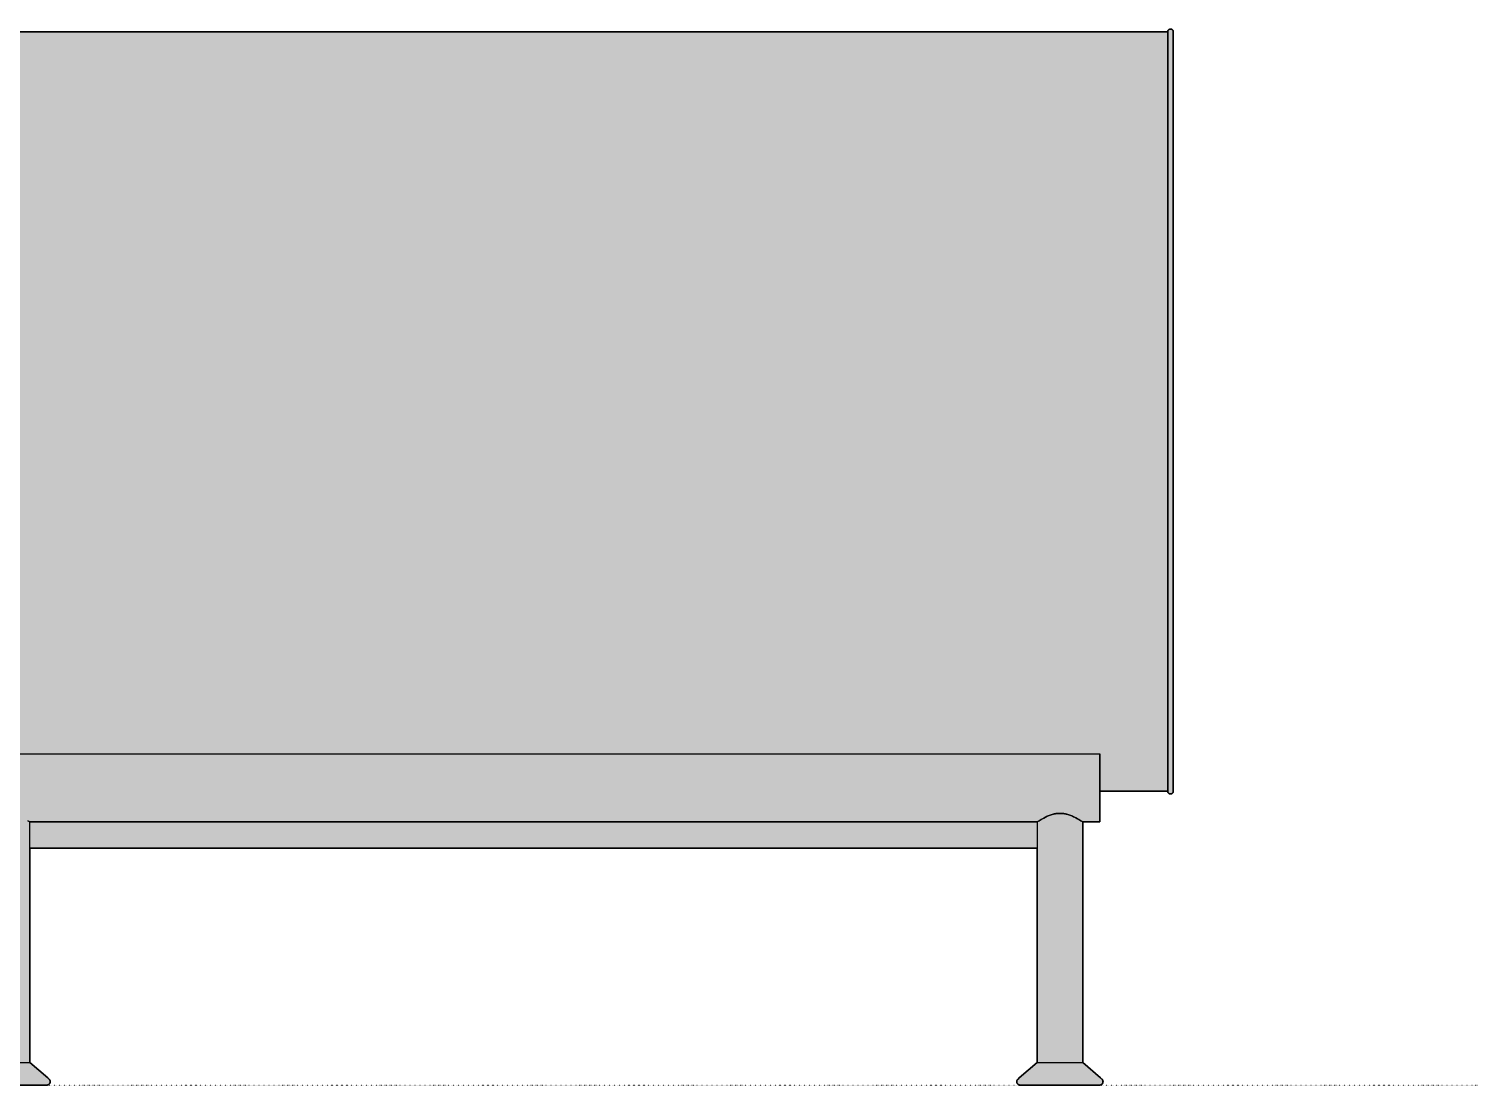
# Model space of a CAD drawing. Header units: millimetres. Extents: x 0 to 4454, y -1455 to 931.
# Drawn here: x 927 to 2203, y -1447 to -516 of the extents above; entities that cross this region are included whole.
import ezdxf

# ---------------------------------------------------------------- set-up
doc = ezdxf.new("R2010")
doc.units = ezdxf.units.MM
doc.linetypes.add('Dots', pattern=[1, 0, -1])
doc.layers.add('Blocks', color=7, linetype='Continuous')
doc.layers.add('Blocks$Fill', color=7, linetype='Continuous', true_color=0xffffff)
for name, color, linetype, lineweight, true_color in [('Blocks$Inner', 7, 'Continuous', 25, 0x007f00), ('Blocks$Outline', 7, 'Continuous', 35, 0xff3f3f), ('Groud', 7, 'Dots', 25, 0x243775)]:
    doc.layers.add(name, color=color, linetype=linetype, lineweight=lineweight, true_color=true_color)

# ---------------------------------------------------------------- blocks, each defined once
blk = doc.blocks.new('Tomoto bed 90x200 Front')
at = {"layer": 'Blocks$Fill'}
blk.add_hatch(color=256, dxfattribs=at).paths.add_polyline_path([(1393.1, 931.2), (1393.2, 931.2), (1393.3, 931.2), (1393.4, 931.2), (1393.5, 931.2), (1393.6, 931.2), (1393.7, 931.2), (1393.7, 931.2), (1393.8, 931.1), (1393.9, 931.1), (1394, 931.1), (1394.1, 931), (1394.2, 931), (1394.2, 931), (1394.3, 930.9), (1394.4, 930.9), (1394.5, 930.8), (1394.5, 930.8), (1394.6, 930.8), (1394.7, 930.7), (1394.7, 930.6), (1394.8, 930.6), (1394.9, 930.5), (1394.9, 930.5), (1395, 930.4), (1395, 930.3), (1395.1, 930.3), (1395.1, 930.2), (1395.2, 930.1), (1395.2, 930.1), (1395.3, 930), (1395.3, 929.9), (1395.4, 929.8), (1395.4, 929.8), (1395.4, 929.7), (1395.5, 929.6), (1395.5, 929.5), (1395.5, 929.4), (1395.5, 929.3), (1395.6, 929.3), (1395.6, 929.2), (1395.6, 929.1), (1395.6, 929), (1395.6, 928.9), (1395.6, 928.8), (1395.6, 928.8), (1395.6, 928.3), (1395.6, 259.2), (1395.6, 259.1), (1395.6, 259), (1395.6, 258.9), (1395.6, 258.8), (1395.6, 258.8), (1395.6, 258.7), (1395.6, 258.6), (1395.5, 258.5), (1395.5, 258.4), (1395.5, 258.4), (1395.4, 258.3), (1395.4, 258.2), (1395.4, 258.1), (1395.3, 258), (1395.3, 258), (1395.3, 257.9), (1395.2, 257.8), (1395.2, 257.7), (1395.1, 257.7), (1395.1, 257.6), (1395, 257.5), (1394.9, 257.5), (1394.9, 257.4), (1394.8, 257.4), (1394.8, 257.3), (1394.7, 257.2), (1394.6, 257.2), (1394.6, 257.1), (1394.5, 257.1), (1394.4, 257.1), (1394.3, 257), (1394.3, 257), (1394.2, 256.9), (1394.1, 256.9), (1394, 256.9), (1394, 256.8), (1393.9, 256.8), (1393.8, 256.8), (1393.7, 256.8), (1393.6, 256.7), (1393.5, 256.7), (1393.5, 256.7), (1393.4, 256.7), (1393.3, 256.7), (1393.2, 256.7), (1393.1, 256.7), (1393, 256.7), (1393, 256.7), (1392.9, 256.7), (1392.8, 256.7), (1392.7, 256.7), (1392.6, 256.7), (1392.5, 256.8), (1392.4, 256.8), (1392.4, 256.8), (1392.3, 256.8), (1392.2, 256.9), (1392.1, 256.9), (1392, 256.9), (1392, 257), (1391.9, 257), (1391.8, 257.1), (1391.7, 257.1), (1391.7, 257.1), (1391.6, 257.2), (1391.5, 257.2), (1391.5, 257.3), (1391.4, 257.4), (1391.4, 257.4), (1391.3, 257.5), (1391.2, 257.5), (1391.2, 257.6), (1391.1, 257.7), (1391.1, 257.7), (1391, 257.8), (1391, 257.9), (1390.9, 258), (1390.9, 258), (1390.9, 258.1), (1390.8, 258.2), (1390.8, 258.3), (1390.8, 258.4), (1390.7, 258.4), (1390.7, 258.5), (1390.7, 258.6), (1390.7, 258.7), (1390.7, 258.8), (1390.6, 258.8), (1390.6, 258.9), (1390.6, 259), (1390.6, 259.1), (1390.6, 259.2), (1330.7, 259.2), (1330.7, 232), (1325.7, 232), (1315.7, 232), (1315.7, 20), (1331.5, 6.3), (1332.6, 5.3), (1332.7, 5.2), (1332.8, 5.1), (1332.8, 5), (1332.9, 5), (1333, 4.9), (1333.1, 4.8), (1333.1, 4.7), (1333.2, 4.6), (1333.2, 4.6), (1333.3, 4.5), (1333.3, 4.4), (1333.4, 4.3), (1333.4, 4.2), (1333.5, 4.1), (1333.5, 4), (1333.5, 3.9), (1333.6, 3.8), (1333.6, 3.7), (1333.6, 3.6), (1333.6, 3.5), (1333.6, 3.4), (1333.6, 3.3), (1333.7, 3.2), (1333.7, 3.1), (1333.7, 3), (1333.7, 2.9), (1333.6, 2.8), (1333.6, 2.7), (1333.6, 2.6), (1333.6, 2.5), (1333.6, 2.3), (1333.6, 2.2), (1333.5, 2.1), (1333.5, 2), (1333.5, 1.9), (1333.4, 1.9), (1333.4, 1.8), (1333.3, 1.7), (1333.3, 1.6), (1333.2, 1.5), (1333.2, 1.4), (1333.1, 1.3), (1333.1, 1.2), (1333, 1.1), (1332.9, 1.1), (1332.9, 1), (1332.8, 0.9), (1332.7, 0.8), (1332.7, 0.8), (1332.6, 0.7), (1332.5, 0.6), (1332.4, 0.6), (1332.3, 0.5), (1332.2, 0.4), (1332.1, 0.4), (1332.1, 0.3), (1332, 0.3), (1331.9, 0.3), (1331.8, 0.2), (1331.7, 0.2), (1331.6, 0.1), (1331.5, 0.1), (1331.4, 0.1), (1331.3, 0.1), (1331.2, 0), (1331.1, 0), (1331, 0), (1330.9, 0), (1330.8, 0), (1330.7, 0), (1330.7, 0), (1260.6, 0), (1260.5, 0), (1260.4, 0), (1260.3, 0), (1260.2, 0), (1260.1, 0), (1260, 0.1), (1259.9, 0.1), (1259.8, 0.1), (1259.7, 0.1), (1259.6, 0.2), (1259.5, 0.2), (1259.4, 0.3), (1259.3, 0.3), (1259.2, 0.3), (1259.1, 0.4), (1259, 0.4), (1259, 0.5), (1258.9, 0.6), (1258.8, 0.6), (1258.7, 0.7), (1258.6, 0.8), (1258.5, 0.8), (1258.5, 0.9), (1258.4, 1), (1258.3, 1.1), (1258.3, 1.1), (1258.2, 1.2), (1258.1, 1.3), (1258.1, 1.4), (1258, 1.5), (1258, 1.6), (1257.9, 1.7), (1257.9, 1.8), (1257.8, 1.9), (1257.8, 1.9), (1257.8, 2), (1257.7, 2.1), (1257.7, 2.2), (1257.7, 2.3), (1257.7, 2.5), (1257.7, 2.6), (1257.6, 2.7), (1257.6, 2.8), (1257.6, 2.9), (1257.6, 3), (1257.6, 3.1), (1257.6, 3.2), (1257.6, 3.3), (1257.6, 3.4), (1257.7, 3.5), (1257.7, 3.6), (1257.7, 3.7), (1257.7, 3.8), (1257.8, 3.9), (1257.8, 4), (1257.8, 4.1), (1257.9, 4.2), (1257.9, 4.3), (1258, 4.4), (1258, 4.5), (1258.1, 4.6), (1258.1, 4.6), (1258.2, 4.7), (1258.2, 4.8), (1258.3, 4.9), (1258.4, 5), (1258.4, 5), (1258.5, 5.1), (1258.6, 5.2), (1258.7, 5.3), (1259.8, 6.3), (1275.6, 20), (1275.7, 209), (387.6, 209), (387.6, 20), (387.6, 20), (403.5, 6.3), (404.6, 5.3), (404.7, 5.2), (404.8, 5.1), (404.8, 5), (404.9, 5), (405, 4.9), (405, 4.8), (405.1, 4.7), (405.2, 4.6), (405.2, 4.6), (405.3, 4.5), (405.3, 4.4), (405.4, 4.3), (405.4, 4.2), (405.4, 4.1), (405.5, 4), (405.5, 3.9), (405.5, 3.8), (405.6, 3.7), (405.6, 3.6), (405.6, 3.5), (405.6, 3.4), (405.6, 3.3), (405.6, 3.2), (405.6, 3.1), (405.6, 3), (405.6, 2.9), (405.6, 2.8), (405.6, 2.7), (405.6, 2.6), (405.6, 2.5), (405.6, 2.3), (405.6, 2.2), (405.5, 2.1), (405.5, 2), (405.5, 1.9), (405.4, 1.9), (405.4, 1.8), (405.3, 1.7), (405.3, 1.6), (405.2, 1.5), (405.2, 1.4), (405.1, 1.3), (405.1, 1.2), (405, 1.1), (404.9, 1.1), (404.9, 1), (404.8, 0.9), (404.7, 0.8), (404.6, 0.8), (404.6, 0.7), (404.5, 0.6), (404.4, 0.6), (404.3, 0.5), (404.2, 0.4), (404.1, 0.4), (404, 0.3), (404, 0.3), (403.9, 0.3), (403.8, 0.2), (403.7, 0.2), (403.6, 0.1), (403.5, 0.1), (403.4, 0.1), (403.3, 0.1), (403.2, 0), (403.1, 0), (403, 0), (402.9, 0), (402.8, 0), (402.6, 0), (332.6, 0), (332.6, 0), (332.5, 0), (332.4, 0), (332.3, 0), (332.2, 0), (332.1, 0), (332, 0.1), (331.9, 0.1), (331.8, 0.1), (331.7, 0.1), (331.6, 0.2), (331.5, 0.2), (331.4, 0.3), (331.3, 0.3), (331.2, 0.3), (331.1, 0.4), (331, 0.4), (330.9, 0.5), (330.9, 0.6), (330.8, 0.6), (330.7, 0.7), (330.6, 0.8), (330.5, 0.8), (330.5, 0.9), (330.4, 1), (330.3, 1.1), (330.3, 1.1), (330.2, 1.2), (330.1, 1.3), (330.1, 1.4), (330, 1.5), (330, 1.6), (329.9, 1.7), (329.9, 1.8), (329.8, 1.9), (329.8, 1.9), (329.8, 2), (329.7, 2.1), (329.7, 2.2), (329.7, 2.3), (329.7, 2.5), (329.6, 2.6), (329.6, 2.7), (329.6, 2.8), (329.6, 2.9), (329.6, 3), (329.6, 3.1), (329.6, 3.2), (329.6, 3.3), (329.6, 3.4), (329.7, 3.5), (329.7, 3.6), (329.7, 3.7), (329.7, 3.8), (329.7, 3.9), (329.8, 4), (329.8, 4.1), (329.9, 4.2), (329.9, 4.3), (329.9, 4.4), (330, 4.5), (330, 4.6), (330.1, 4.6), (330.2, 4.7), (330.2, 4.8), (330.3, 4.9), (330.4, 5), (330.4, 5), (330.5, 5.1), (330.6, 5.2), (330.6, 5.3), (331.8, 6.3), (347.6, 20), (347.6, 232), (337.6, 232), (332.6, 232), (332.6, 259.2), (272.6, 259.2), (272.6, 259.1), (272.6, 259), (272.6, 258.9), (272.6, 258.8), (272.6, 258.8), (272.6, 258.7), (272.6, 258.6), (272.6, 258.5), (272.5, 258.4), (272.5, 258.4), (272.5, 258.3), (272.4, 258.2), (272.4, 258.1), (272.4, 258), (272.3, 258), (272.3, 257.9), (272.2, 257.8), (272.2, 257.7), (272.1, 257.7), (272.1, 257.6), (272, 257.5), (272, 257.5), (271.9, 257.4), (271.9, 257.4), (271.8, 257.3), (271.7, 257.2), (271.7, 257.2), (271.6, 257.1), (271.5, 257.1), (271.4, 257.1), (271.4, 257), (271.3, 257), (271.2, 256.9), (271.1, 256.9), (271.1, 256.9), (271, 256.8), (270.9, 256.8), (270.8, 256.8), (270.7, 256.8), (270.7, 256.7), (270.6, 256.7), (270.5, 256.7), (270.4, 256.7), (270.3, 256.7), (270.2, 256.7), (270.1, 256.7), (270.1, 256.7), (270, 256.7), (269.9, 256.7), (269.8, 256.7), (269.7, 256.7), (269.6, 256.7), (269.6, 256.8), (269.5, 256.8), (269.4, 256.8), (269.3, 256.8), (269.2, 256.9), (269.2, 256.9), (269.1, 256.9), (269, 257), (268.9, 257), (268.8, 257.1), (268.8, 257.1), (268.7, 257.1), (268.6, 257.2), (268.6, 257.2), (268.5, 257.3), (268.4, 257.4), (268.4, 257.4), (268.3, 257.5), (268.3, 257.5), (268.2, 257.6), (268.2, 257.7), (268.1, 257.7), (268.1, 257.8), (268, 257.9), (268, 258), (267.9, 258), (267.9, 258.1), (267.9, 258.2), (267.8, 258.3), (267.8, 258.4), (267.8, 258.4), (267.7, 258.5), (267.7, 258.6), (267.7, 258.7), (267.7, 258.8), (267.7, 258.8), (267.7, 258.9), (267.7, 259), (267.7, 259.1), (267.6, 259.2), (267.6, 928.3), (267.6, 928.8), (267.7, 928.8), (267.7, 928.9), (267.7, 929), (267.7, 929.1), (267.7, 929.2), (267.7, 929.3), (267.7, 929.3), (267.7, 929.4), (267.8, 929.5), (267.8, 929.6), (267.8, 929.7), (267.9, 929.8), (267.9, 929.8), (267.9, 929.9), (268, 930), (268, 930.1), (268.1, 930.1), (268.1, 930.2), (268.2, 930.3), (268.2, 930.3), (268.3, 930.4), (268.3, 930.5), (268.4, 930.5), (268.5, 930.6), (268.5, 930.6), (268.6, 930.7), (268.7, 930.8), (268.7, 930.8), (268.8, 930.8), (268.9, 930.9), (269, 930.9), (269, 931), (269.1, 931), (269.2, 931), (269.3, 931.1), (269.4, 931.1), (269.4, 931.1), (269.5, 931.2), (269.6, 931.2), (269.7, 931.2), (269.8, 931.2), (269.9, 931.2), (270, 931.2), (270, 931.2), (270.1, 931.2), (270.2, 931.2), (270.3, 931.2), (270.4, 931.2), (270.5, 931.2), (270.6, 931.2), (270.6, 931.2), (270.7, 931.2), (270.8, 931.1), (270.9, 931.1), (271, 931.1), (271.1, 931), (271.1, 931), (271.2, 931), (271.3, 930.9), (271.4, 930.9), (271.4, 930.8), (271.5, 930.8), (271.6, 930.8), (271.6, 930.7), (271.7, 930.6), (271.8, 930.6), (271.8, 930.5), (271.9, 930.5), (272, 930.4), (272, 930.3), (272.1, 930.3), (272.1, 930.2), (272.2, 930.1), (272.2, 930.1), (272.3, 930), (272.3, 929.9), (272.3, 929.8), (272.4, 929.8), (272.4, 929.7), (272.4, 929.6), (272.5, 929.5), (272.5, 929.4), (272.5, 929.3), (272.5, 929.3), (272.6, 929.2), (272.6, 929.1), (272.6, 929), (272.6, 928.9), (272.6, 928.8), (272.6, 928.8), (1390.7, 928.8), (1390.7, 928.8), (1390.7, 928.9), (1390.7, 929), (1390.7, 929.1), (1390.7, 929.2), (1390.7, 929.3), (1390.7, 929.3), (1390.8, 929.4), (1390.8, 929.5), (1390.8, 929.6), (1390.9, 929.7), (1390.9, 929.8), (1390.9, 929.8), (1391, 929.9), (1391, 930), (1391, 930.1), (1391.1, 930.1), (1391.1, 930.2), (1391.2, 930.3), (1391.3, 930.3), (1391.3, 930.4), (1391.4, 930.5), (1391.4, 930.5), (1391.5, 930.6), (1391.6, 930.6), (1391.6, 930.7), (1391.7, 930.8), (1391.8, 930.8), (1391.8, 930.8), (1391.9, 930.9), (1392, 930.9), (1392.1, 931), (1392.1, 931), (1392.2, 931), (1392.3, 931.1), (1392.4, 931.1), (1392.5, 931.1), (1392.5, 931.2), (1392.6, 931.2), (1392.7, 931.2), (1392.8, 931.2), (1392.9, 931.2), (1393, 931.2), (1393.1, 931.2)], flags=0)
at = {"layer": 'Blocks$Inner'}
blk.add_line((1275.7, 232), (387.6, 232), dxfattribs=at)
for points in [[(1390.7, 928.8), (272.6, 928.8)], [(1390.6, 259.2), (1390.6, 259.1), (1390.6, 259), (1390.6, 258.9), (1390.6, 258.8), (1390.7, 258.8), (1390.7, 258.7), (1390.7, 258.6), (1390.7, 258.5), (1390.7, 258.4), (1390.8, 258.4), (1390.8, 258.3), (1390.8, 258.2), (1390.9, 258.1), (1390.9, 258), (1390.9, 258), (1391, 257.9), (1391, 257.8), (1391.1, 257.7), (1391.1, 257.7), (1391.2, 257.6), (1391.2, 257.5), (1391.3, 257.5), (1391.4, 257.4), (1391.4, 257.4), (1391.5, 257.3), (1391.5, 257.2), (1391.6, 257.2), (1391.7, 257.1), (1391.7, 257.1), (1391.8, 257.1), (1391.9, 257), (1392, 257), (1392, 256.9), (1392.1, 256.9), (1392.2, 256.9), (1392.3, 256.8), (1392.4, 256.8), (1392.4, 256.8), (1392.5, 256.8), (1392.6, 256.7), (1392.7, 256.7), (1392.8, 256.7), (1392.9, 256.7), (1393, 256.7), (1393, 256.7), (1393.1, 256.7), (1393.2, 256.7), (1393.3, 256.7), (1393.4, 256.7), (1393.5, 256.7), (1393.5, 256.7), (1393.6, 256.7), (1393.7, 256.8), (1393.8, 256.8), (1393.9, 256.8), (1394, 256.8), (1394, 256.9), (1394.1, 256.9), (1394.2, 256.9), (1394.3, 257), (1394.3, 257), (1394.4, 257.1), (1394.5, 257.1), (1394.6, 257.1), (1394.6, 257.2), (1394.7, 257.2), (1394.8, 257.3), (1394.8, 257.4), (1394.9, 257.4), (1394.9, 257.5), (1395, 257.5), (1395.1, 257.6), (1395.1, 257.7), (1395.2, 257.7), (1395.2, 257.8), (1395.3, 257.9), (1395.3, 258), (1395.3, 258), (1395.4, 258.1), (1395.4, 258.2), (1395.4, 258.3), (1395.5, 258.4), (1395.5, 258.4), (1395.5, 258.5), (1395.6, 258.6), (1395.6, 258.7), (1395.6, 258.8), (1395.6, 258.8), (1395.6, 258.9), (1395.6, 259), (1395.6, 259.1), (1395.6, 259.2), (1395.6, 928.3), (1395.6, 928.8), (1395.6, 928.8), (1395.6, 928.9), (1395.6, 929), (1395.6, 929.1), (1395.6, 929.2), (1395.6, 929.3), (1395.5, 929.3), (1395.5, 929.4), (1395.5, 929.5), (1395.5, 929.6), (1395.4, 929.7), (1395.4, 929.8), (1395.4, 929.8), (1395.3, 929.9), (1395.3, 930), (1395.2, 930.1), (1395.2, 930.1), (1395.1, 930.2), (1395.1, 930.3), (1395, 930.3), (1395, 930.4), (1394.9, 930.5), (1394.9, 930.5), (1394.8, 930.6), (1394.7, 930.6), (1394.7, 930.7), (1394.6, 930.8), (1394.5, 930.8), (1394.5, 930.8), (1394.4, 930.9), (1394.3, 930.9), (1394.2, 931), (1394.2, 931), (1394.1, 931), (1394, 931.1), (1393.9, 931.1), (1393.8, 931.1), (1393.7, 931.2), (1393.7, 931.2), (1393.6, 931.2), (1393.5, 931.2), (1393.4, 931.2), (1393.3, 931.2), (1393.2, 931.2), (1393.1, 931.2), (1393.1, 931.2), (1393, 931.2), (1392.9, 931.2), (1392.8, 931.2), (1392.7, 931.2), (1392.6, 931.2), (1392.5, 931.2), (1392.5, 931.1), (1392.4, 931.1), (1392.3, 931.1), (1392.2, 931), (1392.1, 931), (1392.1, 931), (1392, 930.9), (1391.9, 930.9), (1391.8, 930.8), (1391.8, 930.8), (1391.7, 930.8), (1391.6, 930.7), (1391.6, 930.6), (1391.5, 930.6), (1391.4, 930.5), (1391.4, 930.5), (1391.3, 930.4), (1391.3, 930.3), (1391.2, 930.3), (1391.1, 930.2), (1391.1, 930.1), (1391, 930.1), (1391, 930), (1391, 929.9), (1390.9, 929.8), (1390.9, 929.8), (1390.9, 929.7), (1390.8, 929.6), (1390.8, 929.5), (1390.8, 929.4), (1390.7, 929.3), (1390.7, 929.3), (1390.7, 929.2), (1390.7, 929.1), (1390.7, 929), (1390.7, 928.9), (1390.7, 928.8), (1390.7, 928.8), (1390.7, 928.8), (1390.7, 928.9), (1390.7, 929), (1390.7, 929.1), (1390.7, 929.2), (1390.7, 929.3), (1390.7, 929.3), (1390.8, 929.4), (1390.8, 929.5), (1390.8, 929.6), (1390.9, 929.7), (1390.9, 929.8), (1390.9, 929.8), (1391, 929.9), (1391, 930), (1391, 930.1), (1391.1, 930.1), (1391.1, 930.2), (1391.2, 930.3), (1391.3, 930.3), (1391.3, 930.4), (1391.4, 930.5), (1391.4, 930.5), (1391.5, 930.6), (1391.6, 930.6), (1391.6, 930.7), (1391.7, 930.8), (1391.8, 930.8), (1391.8, 930.8), (1391.9, 930.9), (1392, 930.9), (1392.1, 931), (1392.1, 931), (1392.2, 931), (1392.3, 931.1), (1392.4, 931.1), (1392.5, 931.1), (1392.5, 931.2), (1392.6, 931.2), (1392.7, 931.2), (1392.8, 931.2), (1392.9, 931.2), (1393, 931.2), (1393.1, 931.2), (1393.1, 931.2), (1393.2, 931.2), (1393.3, 931.2), (1393.4, 931.2), (1393.5, 931.2), (1393.6, 931.2), (1393.7, 931.2), (1393.7, 931.2), (1393.8, 931.1), (1393.9, 931.1), (1394, 931.1), (1394.1, 931), (1394.2, 931), (1394.2, 931), (1394.3, 930.9), (1394.4, 930.9), (1394.5, 930.8), (1394.5, 930.8), (1394.6, 930.8), (1394.7, 930.7), (1394.7, 930.6), (1394.8, 930.6), (1394.9, 930.5), (1394.9, 930.5), (1395, 930.4), (1395, 930.3), (1395.1, 930.3), (1395.1, 930.2), (1395.2, 930.1), (1395.2, 930.1), (1395.3, 930), (1395.3, 929.9), (1395.4, 929.8), (1395.4, 929.8), (1395.4, 929.7), (1395.5, 929.6), (1395.5, 929.5), (1395.5, 929.4), (1395.5, 929.3), (1395.6, 929.3), (1395.6, 929.2), (1395.6, 929.1), (1395.6, 929), (1395.6, 928.9), (1395.6, 928.8), (1395.6, 928.8), (1395.6, 928.3), (1395.6, 928.2), (1395.6, 928.3)], [(332.6, 232), (337.6, 232), (332.6, 232), (332.6, 262), (332.6, 292), (1330.7, 292)], [(347.6, 20), (387.6, 20), (387.6, 232), (386, 233), (387.6, 232), (1275.7, 232), (1277.2, 233), (1275.7, 232), (1275.6, 20), (1259.8, 6.3), (1258.7, 5.3), (1258.6, 5.2), (1258.5, 5.1), (1258.4, 5), (1258.4, 5), (1258.3, 4.9), (1258.2, 4.8), (1258.2, 4.7), (1258.1, 4.6), (1258.1, 4.6), (1258, 4.5), (1258, 4.4), (1257.9, 4.3), (1257.9, 4.2), (1257.8, 4.1), (1257.8, 4), (1257.8, 3.9), (1257.7, 3.8), (1257.7, 3.7), (1257.7, 3.6), (1257.7, 3.5), (1257.6, 3.4), (1257.6, 3.3), (1257.6, 3.2), (1257.6, 3.1), (1257.6, 3), (1257.6, 2.9), (1257.6, 2.8), (1257.6, 2.7), (1257.7, 2.6), (1257.7, 2.5), (1257.7, 2.3), (1257.7, 2.2), (1257.7, 2.1), (1257.8, 2), (1257.8, 1.9), (1257.8, 1.9), (1257.9, 1.8), (1257.9, 1.7), (1258, 1.6), (1258, 1.5), (1258.1, 1.4), (1258.1, 1.3), (1258.2, 1.2), (1258.3, 1.1), (1258.3, 1.1), (1258.4, 1), (1258.5, 0.9), (1258.5, 0.8), (1258.6, 0.8), (1258.7, 0.7), (1258.8, 0.6), (1258.9, 0.6), (1259, 0.5), (1259, 0.4), (1259.1, 0.4), (1259.2, 0.3), (1259.3, 0.3), (1259.4, 0.3), (1259.5, 0.2), (1259.6, 0.2), (1259.7, 0.1), (1259.8, 0.1), (1259.9, 0.1), (1260, 0.1), (1260.1, 0), (1260.2, 0), (1260.3, 0), (1260.4, 0), (1260.5, 0), (1260.6, 0), (1260.5, 0), (1260.4, 0), (1260.3, 0), (1260.2, 0), (1260.1, 0), (1260, 0.1), (1259.9, 0.1), (1259.8, 0.1), (1259.7, 0.1), (1259.6, 0.2), (1259.5, 0.2), (1259.4, 0.3), (1259.3, 0.3), (1259.2, 0.3), (1259.1, 0.4), (1259, 0.4), (1259, 0.5), (1258.9, 0.6), (1258.8, 0.6), (1258.7, 0.7), (1258.6, 0.8), (1258.5, 0.8), (1258.5, 0.9), (1258.4, 1), (1258.3, 1.1), (1258.3, 1.1), (1258.2, 1.2), (1258.1, 1.3), (1258.1, 1.4), (1258, 1.5), (1258, 1.6), (1257.9, 1.7), (1257.9, 1.8), (1257.8, 1.9), (1257.8, 1.9), (1257.8, 2), (1257.7, 2.1), (1257.7, 2.2), (1257.7, 2.3), (1257.7, 2.5), (1257.7, 2.6), (1257.6, 2.7), (1257.6, 2.8), (1257.6, 2.9), (1257.6, 3), (1257.6, 3.1), (1257.6, 3.2), (1257.6, 3.3), (1257.6, 3.4), (1257.7, 3.5), (1257.7, 3.6), (1257.7, 3.7), (1257.7, 3.8), (1257.8, 3.9), (1257.8, 4), (1257.8, 4.1), (1257.9, 4.2), (1257.9, 4.3), (1258, 4.4), (1258, 4.5), (1258.1, 4.6), (1258.1, 4.6), (1258.2, 4.7), (1258.2, 4.8), (1258.3, 4.9), (1258.4, 5), (1258.4, 5), (1258.5, 5.1), (1258.6, 5.2), (1258.7, 5.3), (1259.8, 6.3), (1275.6, 20), (1275.7, 20), (1315.7, 20), (1315.7, 232), (1315.7, 20), (1331.5, 6.3), (1315.7, 20)]]:
    blk.add_lwpolyline(points, dxfattribs=at)
for points in [[(1390.7, 928.8), (1390.7, 926.8), (1390.7, 259.2), (1390.7, 926.8)], [(1279.1, 234.2), (1277.2, 233), (1279.1, 234.2), (1280.2, 234.8), (1281.5, 235.5), (1282.9, 236.3), (1283.6, 236.6), (1284.4, 237), (1285.2, 237.3), (1286.1, 237.7), (1286.9, 238), (1287.8, 238.3), (1288.7, 238.6), (1289.6, 238.8), (1290.1, 239), (1290.6, 239.1), (1291.1, 239.2), (1291.6, 239.3), (1292.1, 239.4), (1292.6, 239.4), (1293.1, 239.5), (1293.6, 239.5), (1294.1, 239.6), (1294.6, 239.6), (1295.1, 239.6), (1295.6, 239.6), (1296.1, 239.6), (1296.6, 239.6), (1297.1, 239.6), (1297.7, 239.6), (1298.2, 239.5), (1298.7, 239.4), (1299.2, 239.4), (1299.7, 239.3), (1300.2, 239.2), (1300.6, 239.1), (1301.1, 239), (1301.6, 238.9), (1302.5, 238.6), (1303.5, 238.3), (1304.3, 238), (1305.2, 237.7), (1306, 237.4), (1306.8, 237), (1307.6, 236.6), (1308.4, 236.3), (1309.8, 235.6), (1311.1, 234.9), (1312.2, 234.2), (1314.1, 233), (1315.7, 232), (1314.1, 233), (1312.2, 234.2), (1311.1, 234.9), (1309.8, 235.6), (1308.4, 236.3), (1307.6, 236.6), (1306.8, 237), (1306, 237.4), (1305.2, 237.7), (1304.3, 238), (1303.5, 238.3), (1302.5, 238.6), (1301.6, 238.9), (1301.1, 239), (1300.6, 239.1), (1300.2, 239.2), (1299.7, 239.3), (1299.2, 239.4), (1298.7, 239.4), (1298.2, 239.5), (1297.7, 239.6), (1297.1, 239.6), (1296.6, 239.6), (1296.1, 239.6), (1295.6, 239.6), (1295.1, 239.6), (1294.6, 239.6), (1294.1, 239.6), (1293.6, 239.5), (1293.1, 239.5), (1292.6, 239.4), (1292.1, 239.4), (1291.6, 239.3), (1291.1, 239.2), (1290.6, 239.1), (1290.1, 239), (1289.6, 238.8), (1288.7, 238.6), (1287.8, 238.3), (1286.9, 238), (1286.1, 237.7), (1285.2, 237.3), (1284.4, 237), (1283.6, 236.6), (1282.9, 236.3), (1281.5, 235.5), (1280.2, 234.8)], [(387.6, 20), (387.6, 20), (403.5, 6.3), (404.6, 5.3), (404.7, 5.2), (404.8, 5.1), (404.8, 5), (404.9, 5), (405, 4.9), (405, 4.8), (405.1, 4.7), (405.2, 4.6), (405.2, 4.6), (405.3, 4.5), (405.3, 4.4), (405.4, 4.3), (405.4, 4.2), (405.4, 4.1), (405.5, 4), (405.5, 3.9), (405.5, 3.8), (405.6, 3.7), (405.6, 3.6), (405.6, 3.5), (405.6, 3.4), (405.6, 3.3), (405.6, 3.2), (405.6, 3.1), (405.6, 3), (405.6, 2.9), (405.6, 2.8), (405.6, 2.7), (405.6, 2.6), (405.6, 2.5), (405.6, 2.3), (405.6, 2.2), (405.5, 2.1), (405.5, 2), (405.5, 1.9), (405.4, 1.9), (405.4, 1.8), (405.3, 1.7), (405.3, 1.6), (405.2, 1.5), (405.2, 1.4), (405.1, 1.3), (405.1, 1.2), (405, 1.1), (404.9, 1.1), (404.9, 1), (404.8, 0.9), (404.7, 0.8), (404.6, 0.8), (404.6, 0.7), (404.5, 0.6), (404.4, 0.6), (404.3, 0.5), (404.2, 0.4), (404.1, 0.4), (404, 0.3), (404, 0.3), (403.9, 0.3), (403.8, 0.2), (403.7, 0.2), (403.6, 0.1), (403.5, 0.1), (403.4, 0.1), (403.3, 0.1), (403.2, 0), (403.1, 0), (403, 0), (402.9, 0), (402.8, 0), (402.6, 0), (402.8, 0), (402.9, 0), (403, 0), (403.1, 0), (403.2, 0), (403.3, 0.1), (403.4, 0.1), (403.5, 0.1), (403.6, 0.1), (403.7, 0.2), (403.8, 0.2), (403.9, 0.3), (404, 0.3), (404, 0.3), (404.1, 0.4), (404.2, 0.4), (404.3, 0.5), (404.4, 0.6), (404.5, 0.6), (404.6, 0.7), (404.6, 0.8), (404.7, 0.8), (404.8, 0.9), (404.9, 1), (404.9, 1.1), (405, 1.1), (405.1, 1.2), (405.1, 1.3), (405.2, 1.4), (405.2, 1.5), (405.3, 1.6), (405.3, 1.7), (405.4, 1.8), (405.4, 1.9), (405.5, 1.9), (405.5, 2), (405.5, 2.1), (405.6, 2.2), (405.6, 2.3), (405.6, 2.5), (405.6, 2.6), (405.6, 2.7), (405.6, 2.8), (405.6, 2.9), (405.6, 3), (405.6, 3.1), (405.6, 3.2), (405.6, 3.3), (405.6, 3.4), (405.6, 3.5), (405.6, 3.6), (405.6, 3.7), (405.5, 3.8), (405.5, 3.9), (405.5, 4), (405.4, 4.1), (405.4, 4.2), (405.4, 4.3), (405.3, 4.4), (405.3, 4.5), (405.2, 4.6), (405.2, 4.6), (405.1, 4.7), (405, 4.8), (405, 4.9), (404.9, 5), (404.8, 5), (404.8, 5.1), (404.7, 5.2), (404.6, 5.3), (403.5, 6.3), (387.6, 20)], [(402.6, 0), (332.6, 0), (332.6, 0), (332.6, 0)], [(1331.5, 6.3), (1332.6, 5.3), (1332.7, 5.2), (1332.8, 5.1), (1332.8, 5), (1332.9, 5), (1333, 4.9), (1333.1, 4.8), (1333.1, 4.7), (1333.2, 4.6), (1333.2, 4.6), (1333.3, 4.5), (1333.3, 4.4), (1333.4, 4.3), (1333.4, 4.2), (1333.5, 4.1), (1333.5, 4), (1333.5, 3.9), (1333.6, 3.8), (1333.6, 3.7), (1333.6, 3.6), (1333.6, 3.5), (1333.6, 3.4), (1333.6, 3.3), (1333.7, 3.2), (1333.7, 3.1), (1333.7, 3), (1333.7, 2.9), (1333.6, 2.8), (1333.6, 2.7), (1333.6, 2.6), (1333.6, 2.5), (1333.6, 2.3), (1333.6, 2.2), (1333.5, 2.1), (1333.5, 2), (1333.5, 1.9), (1333.4, 1.9), (1333.4, 1.8), (1333.3, 1.7), (1333.3, 1.6), (1333.2, 1.5), (1333.2, 1.4), (1333.1, 1.3), (1333.1, 1.2), (1333, 1.1), (1332.9, 1.1), (1332.9, 1), (1332.8, 0.9), (1332.7, 0.8), (1332.7, 0.8), (1332.6, 0.7), (1332.5, 0.6), (1332.4, 0.6), (1332.3, 0.5), (1332.2, 0.4), (1332.1, 0.4), (1332.1, 0.3), (1332, 0.3), (1331.9, 0.3), (1331.8, 0.2), (1331.7, 0.2), (1331.6, 0.1), (1331.5, 0.1), (1331.4, 0.1), (1331.3, 0.1), (1331.2, 0), (1331.1, 0), (1331, 0), (1330.9, 0), (1330.8, 0), (1330.7, 0), (1330.7, 0), (1260.6, 0), (1330.7, 0), (1330.7, 0), (1330.8, 0), (1330.9, 0), (1331, 0), (1331.1, 0), (1331.2, 0), (1331.3, 0.1), (1331.4, 0.1), (1331.5, 0.1), (1331.6, 0.1), (1331.7, 0.2), (1331.8, 0.2), (1331.9, 0.3), (1332, 0.3), (1332.1, 0.3), (1332.1, 0.4), (1332.2, 0.4), (1332.3, 0.5), (1332.4, 0.6), (1332.5, 0.6), (1332.6, 0.7), (1332.7, 0.8), (1332.7, 0.8), (1332.8, 0.9), (1332.9, 1), (1332.9, 1.1), (1333, 1.1), (1333.1, 1.2), (1333.1, 1.3), (1333.2, 1.4), (1333.2, 1.5), (1333.3, 1.6), (1333.3, 1.7), (1333.4, 1.8), (1333.4, 1.9), (1333.5, 1.9), (1333.5, 2), (1333.5, 2.1), (1333.6, 2.2), (1333.6, 2.3), (1333.6, 2.5), (1333.6, 2.6), (1333.6, 2.7), (1333.6, 2.8), (1333.7, 2.9), (1333.7, 3), (1333.7, 3.1), (1333.7, 3.2), (1333.6, 3.3), (1333.6, 3.4), (1333.6, 3.5), (1333.6, 3.6), (1333.6, 3.7), (1333.6, 3.8), (1333.5, 3.9), (1333.5, 4), (1333.5, 4.1), (1333.4, 4.2), (1333.4, 4.3), (1333.3, 4.4), (1333.3, 4.5), (1333.2, 4.6), (1333.2, 4.6), (1333.1, 4.7), (1333.1, 4.8), (1333, 4.9), (1332.9, 5), (1332.8, 5), (1332.8, 5.1), (1332.7, 5.2), (1332.6, 5.3)]]:
    blk.add_lwpolyline(points, close=True, dxfattribs=at)
for points in [[(1330.7, 292, 0), (1330.7, 232, 0)], [(1330.7, 259.2, 0), (1390.7, 259.2, 0)], [(1325.7, 232, 0), (1315.7, 232, 0)], [(1330.7, 232, 0), (1325.7, 232, 0)], [(387.6, 209, 0), (1275.7, 209, 0)]]:
    blk.add_polyline3d(points, close=True, dxfattribs=at)
at = {"layer": 'Blocks$Outline'}
for points in [[(272.6, 928.8), (1390.7, 928.8)], [(1390.7, 929.3), (1390.8, 929.4)], [(1390.7, 929.2), (1390.7, 929.3)], [(1390.7, 929.3), (1390.7, 929.3)], [(1390.7, 929.1), (1390.7, 929.2)], [(1390.7, 929), (1390.7, 929.1)], [(1390.7, 928.9), (1390.7, 929)], [(1390.7, 928.8), (1390.7, 928.9)], [(1390.7, 928.8), (1390.7, 928.8)], [(1390.8, 929.6), (1390.9, 929.7)], [(1390.8, 929.5), (1390.8, 929.6)], [(1390.8, 929.4), (1390.8, 929.5)], [(1390.9, 929.8), (1391, 929.9)], [(1390.9, 929.7), (1390.9, 929.8)], [(1390.9, 929.8), (1390.9, 929.8)], [(1391, 930), (1391, 930.1)], [(1391, 930.1), (1391.1, 930.1)], [(1391, 929.9), (1391, 930)], [(1391.1, 930.2), (1391.2, 930.3)], [(1391.1, 930.1), (1391.1, 930.2)], [(1391.2, 930.3), (1391.3, 930.3)], [(1391.3, 930.4), (1391.4, 930.5)], [(1391.3, 930.3), (1391.3, 930.4)], [(1391.4, 930.5), (1391.5, 930.6)], [(1391.4, 930.5), (1391.4, 930.5)], [(1391.5, 930.6), (1391.6, 930.6)], [(1391.6, 930.7), (1391.7, 930.8)], [(1391.6, 930.6), (1391.6, 930.7)], [(1391.7, 930.8), (1391.8, 930.8)], [(1391.8, 930.8), (1391.9, 930.9)], [(1391.8, 930.8), (1391.8, 930.8)], [(1391.9, 930.9), (1392, 930.9)], [(1392, 930.9), (1392.1, 931)], [(1392.1, 931), (1392.1, 931)], [(1392.1, 931), (1392.2, 931)], [(1392.2, 931), (1392.3, 931.1)], [(1392.3, 931.1), (1392.4, 931.1)], [(1392.4, 931.1), (1392.5, 931.1)], [(1392.5, 931.1), (1392.5, 931.2)], [(1392.5, 931.2), (1392.6, 931.2)], [(1392.6, 931.2), (1392.7, 931.2)], [(1392.7, 931.2), (1392.8, 931.2)], [(1392.8, 931.2), (1392.9, 931.2)], [(1392.9, 931.2), (1393, 931.2)], [(1393, 931.2), (1393.1, 931.2)], [(1393.1, 931.2), (1393.2, 931.2)], [(1393.1, 931.2), (1393.1, 931.2)], [(1393.2, 931.2), (1393.3, 931.2)], [(1393.3, 931.2), (1393.4, 931.2)], [(1393.4, 931.2), (1393.5, 931.2)], [(1393.5, 931.2), (1393.6, 931.2)], [(1393.6, 931.2), (1393.7, 931.2)], [(1393.7, 931.2), (1393.7, 931.2)], [(1393.7, 931.2), (1393.8, 931.1)], [(1393.8, 931.1), (1393.9, 931.1)], [(1393.9, 931.1), (1394, 931.1)], [(1394, 931.1), (1394.1, 931)], [(1394.1, 931), (1394.2, 931)], [(1394.2, 931), (1394.2, 931)], [(1394.2, 931), (1394.3, 930.9)], [(1394.3, 930.9), (1394.4, 930.9)], [(1394.4, 930.9), (1394.5, 930.8)], [(1394.5, 930.8), (1394.5, 930.8)], [(1394.5, 930.8), (1394.6, 930.8)], [(1394.6, 930.8), (1394.7, 930.7)], [(1394.7, 930.7), (1394.7, 930.6)], [(1394.7, 930.6), (1394.8, 930.6)], [(1394.8, 930.6), (1394.9, 930.5)], [(1394.9, 930.5), (1394.9, 930.5)], [(1394.9, 930.5), (1395, 930.4)], [(1395, 930.4), (1395, 930.3)], [(1395, 930.3), (1395.1, 930.3)], [(1395.1, 930.3), (1395.1, 930.2)], [(1395.1, 930.2), (1395.2, 930.1)], [(1395.2, 930.1), (1395.2, 930.1)], [(1395.2, 930.1), (1395.3, 930)], [(1395.3, 930), (1395.3, 929.9)], [(1395.3, 929.9), (1395.4, 929.8)], [(1395.4, 929.8), (1395.4, 929.8)], [(1395.4, 929.8), (1395.4, 929.7)], [(1395.4, 929.7), (1395.5, 929.6)], [(1395.5, 929.6), (1395.5, 929.5)], [(1395.5, 929.5), (1395.5, 929.4)], [(1395.5, 929.4), (1395.5, 929.3)], [(1395.5, 929.3), (1395.6, 929.3)], [(1395.6, 929.3), (1395.6, 929.2)], [(1395.6, 929.2), (1395.6, 929.1)], [(1395.6, 929.1), (1395.6, 929)], [(1395.6, 929), (1395.6, 928.9)], [(1395.6, 928.9), (1395.6, 928.8)], [(1395.6, 928.8), (1395.6, 928.8)], [(1395.6, 928.8), (1395.6, 928.3)], [(1395.6, 928.3), (1395.6, 259.2)], [(1390.6, 259.2), (1330.7, 259.2)], [(1330.7, 259.2), (1330.7, 232)], [(1390.6, 259.1), (1390.6, 259.2)], [(1390.6, 259), (1390.6, 259.1)], [(1390.6, 258.9), (1390.6, 259)], [(1390.6, 258.8), (1390.6, 258.9)], [(1390.7, 258.8), (1390.6, 258.8)], [(1390.7, 258.7), (1390.7, 258.8)], [(1390.7, 258.6), (1390.7, 258.7)], [(1390.7, 258.5), (1390.7, 258.6)], [(1390.7, 258.4), (1390.7, 258.5)], [(1390.8, 258.4), (1390.7, 258.4)], [(1390.8, 258.3), (1390.8, 258.4)], [(1390.8, 258.2), (1390.8, 258.3)], [(1390.9, 258.1), (1390.8, 258.2)], [(1390.9, 258), (1390.9, 258.1)], [(1391, 257.9), (1390.9, 258)], [(1390.9, 258), (1390.9, 258)], [(1391, 257.8), (1391, 257.9)], [(1391.1, 257.7), (1391, 257.8)], [(1391.2, 257.6), (1391.1, 257.7)], [(1391.1, 257.7), (1391.1, 257.7)], [(1391.2, 257.5), (1391.2, 257.6)], [(1391.3, 257.5), (1391.2, 257.5)], [(1391.4, 257.4), (1391.3, 257.5)], [(1391.5, 257.3), (1391.4, 257.4)], [(1391.4, 257.4), (1391.4, 257.4)], [(1391.6, 257.2), (1391.5, 257.2)], [(1391.5, 257.2), (1391.5, 257.3)], [(1391.7, 257.1), (1391.6, 257.2)], [(1391.8, 257.1), (1391.7, 257.1)], [(1391.7, 257.1), (1391.7, 257.1)], [(1391.9, 257), (1391.8, 257.1)], [(1392, 257), (1391.9, 257)], [(1392, 256.9), (1392, 257)], [(1392.1, 256.9), (1392, 256.9)], [(1392.2, 256.9), (1392.1, 256.9)], [(1392.3, 256.8), (1392.2, 256.9)], [(1392.4, 256.8), (1392.3, 256.8)], [(1392.5, 256.8), (1392.4, 256.8)], [(1392.4, 256.8), (1392.4, 256.8)], [(1392.6, 256.7), (1392.5, 256.8)], [(1392.7, 256.7), (1392.6, 256.7)], [(1392.8, 256.7), (1392.7, 256.7)], [(1392.9, 256.7), (1392.8, 256.7)], [(1393, 256.7), (1392.9, 256.7)], [(1393.1, 256.7), (1393, 256.7)], [(1393, 256.7), (1393, 256.7)], [(1393.2, 256.7), (1393.1, 256.7)], [(1393.3, 256.7), (1393.2, 256.7)], [(1393.4, 256.7), (1393.3, 256.7)], [(1393.5, 256.7), (1393.4, 256.7)], [(1393.6, 256.7), (1393.5, 256.7)], [(1393.5, 256.7), (1393.5, 256.7)], [(1393.7, 256.8), (1393.6, 256.7)], [(1393.8, 256.8), (1393.7, 256.8)], [(1393.9, 256.8), (1393.8, 256.8)], [(1394, 256.8), (1393.9, 256.8)], [(1394.1, 256.9), (1394, 256.9)], [(1394, 256.9), (1394, 256.8)], [(1394.2, 256.9), (1394.1, 256.9)], [(1394.3, 257), (1394.2, 256.9)], [(1394.4, 257.1), (1394.3, 257)], [(1394.3, 257), (1394.3, 257)], [(1394.5, 257.1), (1394.4, 257.1)], [(1394.6, 257.1), (1394.5, 257.1)], [(1394.7, 257.2), (1394.6, 257.2)], [(1394.6, 257.2), (1394.6, 257.1)], [(1394.8, 257.3), (1394.7, 257.2)], [(1394.9, 257.4), (1394.8, 257.4)], [(1394.8, 257.4), (1394.8, 257.3)], [(1395, 257.5), (1394.9, 257.5)], [(1394.9, 257.5), (1394.9, 257.4)], [(1395.1, 257.6), (1395, 257.5)], [(1395.2, 257.7), (1395.1, 257.7)], [(1395.1, 257.7), (1395.1, 257.6)], [(1395.3, 257.9), (1395.2, 257.8)], [(1395.2, 257.8), (1395.2, 257.7)], [(1395.4, 258.1), (1395.3, 258)], [(1395.3, 258), (1395.3, 258)], [(1395.3, 258), (1395.3, 257.9)], [(1395.5, 258.4), (1395.4, 258.3)], [(1395.4, 258.3), (1395.4, 258.2)], [(1395.4, 258.2), (1395.4, 258.1)], [(1395.6, 258.6), (1395.5, 258.5)], [(1395.5, 258.5), (1395.5, 258.4)], [(1395.5, 258.4), (1395.5, 258.4)], [(1395.6, 259.2), (1395.6, 259.1)], [(1395.6, 259.1), (1395.6, 259)], [(1395.6, 259), (1395.6, 258.9)], [(1395.6, 258.9), (1395.6, 258.8)], [(1395.6, 258.8), (1395.6, 258.8)], [(1395.6, 258.8), (1395.6, 258.7)], [(1395.6, 258.7), (1395.6, 258.6)], [(1325.7, 232), (1315.7, 232)], [(1315.7, 232), (1315.7, 20)], [(1330.7, 232), (1325.7, 232)], [(1275.7, 209), (387.6, 209)], [(387.6, 209), (387.6, 20)], [(1275.6, 20), (1275.7, 209)], [(387.6, 20), (387.6, 20)], [(387.6, 20), (403.5, 6.3)], [(1259.8, 6.3), (1275.6, 20)], [(1315.7, 20), (1331.5, 6.3)], [(402.6, 0), (332.6, 0)], [(402.8, 0), (402.6, 0)], [(402.9, 0), (402.8, 0)], [(403, 0), (402.9, 0)], [(403.1, 0), (403, 0)], [(403.2, 0), (403.1, 0)], [(403.3, 0.1), (403.2, 0)], [(403.4, 0.1), (403.3, 0.1)], [(403.5, 0.1), (403.4, 0.1)], [(403.5, 6.3), (404.6, 5.3)], [(403.6, 0.1), (403.5, 0.1)], [(403.7, 0.2), (403.6, 0.1)], [(403.8, 0.2), (403.7, 0.2)], [(403.9, 0.3), (403.8, 0.2)], [(404, 0.3), (403.9, 0.3)], [(404.1, 0.4), (404, 0.3)], [(404, 0.3), (404, 0.3)], [(404.2, 0.4), (404.1, 0.4)], [(404.3, 0.5), (404.2, 0.4)], [(404.4, 0.6), (404.3, 0.5)], [(404.5, 0.6), (404.4, 0.6)], [(404.6, 0.7), (404.5, 0.6)], [(404.6, 5.3), (404.7, 5.2)], [(404.7, 0.8), (404.6, 0.8)], [(404.6, 0.8), (404.6, 0.7)], [(404.7, 5.2), (404.8, 5.1)], [(404.8, 0.9), (404.7, 0.8)], [(404.8, 5.1), (404.8, 5)], [(404.8, 5), (404.9, 5)], [(404.9, 1), (404.8, 0.9)], [(404.9, 5), (405, 4.9)], [(405, 1.1), (404.9, 1.1)], [(404.9, 1.1), (404.9, 1)], [(405, 4.9), (405, 4.8)], [(405, 4.8), (405.1, 4.7)], [(405.1, 1.2), (405, 1.1)], [(405.1, 4.7), (405.2, 4.6)], [(405.2, 1.4), (405.1, 1.3)], [(405.1, 1.3), (405.1, 1.2)], [(405.2, 4.6), (405.2, 4.6)], [(405.2, 4.6), (405.3, 4.5)], [(405.3, 1.6), (405.2, 1.5)], [(405.2, 1.5), (405.2, 1.4)], [(405.3, 4.5), (405.3, 4.4)], [(405.3, 4.4), (405.4, 4.3)], [(405.4, 1.8), (405.3, 1.7)], [(405.3, 1.7), (405.3, 1.6)], [(405.4, 4.3), (405.4, 4.2)], [(405.4, 4.2), (405.4, 4.1)], [(405.4, 4.1), (405.5, 4)], [(405.5, 1.9), (405.4, 1.9)], [(405.4, 1.9), (405.4, 1.8)], [(405.5, 4), (405.5, 3.9)], [(405.5, 3.9), (405.5, 3.8)], [(405.5, 3.8), (405.6, 3.7)], [(405.6, 2.2), (405.5, 2.1)], [(405.5, 2.1), (405.5, 2)], [(405.5, 2), (405.5, 1.9)], [(405.6, 3.7), (405.6, 3.6)], [(405.6, 3.6), (405.6, 3.5)], [(405.6, 3.5), (405.6, 3.4)], [(405.6, 3.4), (405.6, 3.3)], [(405.6, 3.3), (405.6, 3.2)], [(405.6, 3.2), (405.6, 3.1)], [(405.6, 3.1), (405.6, 3)], [(405.6, 3), (405.6, 2.9)], [(405.6, 2.9), (405.6, 2.8)], [(405.6, 2.8), (405.6, 2.7)], [(405.6, 2.7), (405.6, 2.6)], [(405.6, 2.6), (405.6, 2.5)], [(405.6, 2.5), (405.6, 2.3)], [(405.6, 2.3), (405.6, 2.2)], [(1257.6, 3.4), (1257.7, 3.5)], [(1257.6, 3.3), (1257.6, 3.4)], [(1257.6, 3.2), (1257.6, 3.3)], [(1257.6, 3.1), (1257.6, 3.2)], [(1257.6, 3), (1257.6, 3.1)], [(1257.6, 2.9), (1257.6, 3)], [(1257.6, 2.8), (1257.6, 2.9)], [(1257.6, 2.7), (1257.6, 2.8)], [(1257.7, 2.6), (1257.6, 2.7)], [(1257.7, 3.8), (1257.8, 3.9)], [(1257.7, 3.7), (1257.7, 3.8)], [(1257.7, 3.6), (1257.7, 3.7)], [(1257.7, 3.5), (1257.7, 3.6)], [(1257.7, 2.5), (1257.7, 2.6)], [(1257.7, 2.3), (1257.7, 2.5)], [(1257.7, 2.2), (1257.7, 2.3)], [(1257.7, 2.1), (1257.7, 2.2)], [(1257.8, 2), (1257.7, 2.1)], [(1257.8, 4.1), (1257.9, 4.2)], [(1257.8, 4), (1257.8, 4.1)], [(1257.8, 3.9), (1257.8, 4)], [(1257.8, 1.9), (1257.8, 1.9)], [(1257.8, 1.9), (1257.8, 2)], [(1257.9, 1.8), (1257.8, 1.9)], [(1257.9, 4.3), (1258, 4.4)], [(1257.9, 4.2), (1257.9, 4.3)], [(1257.9, 1.7), (1257.9, 1.8)], [(1258, 1.6), (1257.9, 1.7)], [(1258, 4.5), (1258.1, 4.6)], [(1258, 4.4), (1258, 4.5)], [(1258, 1.5), (1258, 1.6)], [(1258.1, 1.4), (1258, 1.5)], [(1258.1, 4.6), (1258.2, 4.7)], [(1258.1, 4.6), (1258.1, 4.6)], [(1258.1, 1.3), (1258.1, 1.4)], [(1258.2, 1.2), (1258.1, 1.3)], [(1258.2, 4.8), (1258.3, 4.9)], [(1258.2, 4.7), (1258.2, 4.8)], [(1258.3, 1.1), (1258.2, 1.2)], [(1258.3, 4.9), (1258.4, 5)], [(1258.4, 1), (1258.3, 1.1)], [(1258.3, 1.1), (1258.3, 1.1)], [(1258.4, 5), (1258.5, 5.1)], [(1258.4, 5), (1258.4, 5)], [(1258.5, 0.9), (1258.4, 1)], [(1258.5, 5.1), (1258.6, 5.2)], [(1258.5, 0.8), (1258.5, 0.9)], [(1258.6, 0.8), (1258.5, 0.8)], [(1258.6, 5.2), (1258.7, 5.3)], [(1258.7, 0.7), (1258.6, 0.8)], [(1258.7, 5.3), (1259.8, 6.3)], [(1258.8, 0.6), (1258.7, 0.7)], [(1258.9, 0.6), (1258.8, 0.6)], [(1259, 0.5), (1258.9, 0.6)], [(1259, 0.4), (1259, 0.5)], [(1259.1, 0.4), (1259, 0.4)], [(1259.2, 0.3), (1259.1, 0.4)], [(1259.3, 0.3), (1259.2, 0.3)], [(1259.4, 0.3), (1259.3, 0.3)], [(1259.5, 0.2), (1259.4, 0.3)], [(1259.6, 0.2), (1259.5, 0.2)], [(1259.7, 0.1), (1259.6, 0.2)], [(1259.8, 0.1), (1259.7, 0.1)], [(1259.9, 0.1), (1259.8, 0.1)], [(1260, 0.1), (1259.9, 0.1)], [(1260.1, 0), (1260, 0.1)], [(1260.2, 0), (1260.1, 0)], [(1260.3, 0), (1260.2, 0)], [(1260.4, 0), (1260.3, 0)], [(1260.5, 0), (1260.4, 0)], [(1260.6, 0), (1260.5, 0)], [(1330.7, 0), (1260.6, 0)], [(1330.8, 0), (1330.7, 0)], [(1330.7, 0), (1330.7, 0)], [(1330.9, 0), (1330.8, 0)], [(1331, 0), (1330.9, 0)], [(1331.1, 0), (1331, 0)], [(1331.2, 0), (1331.1, 0)], [(1331.3, 0.1), (1331.2, 0)], [(1331.4, 0.1), (1331.3, 0.1)], [(1331.5, 0.1), (1331.4, 0.1)], [(1331.5, 6.3), (1332.6, 5.3)], [(1331.6, 0.1), (1331.5, 0.1)], [(1331.7, 0.2), (1331.6, 0.1)], [(1331.8, 0.2), (1331.7, 0.2)], [(1331.9, 0.3), (1331.8, 0.2)], [(1332, 0.3), (1331.9, 0.3)], [(1332.1, 0.3), (1332, 0.3)], [(1332.2, 0.4), (1332.1, 0.4)], [(1332.1, 0.4), (1332.1, 0.3)], [(1332.3, 0.5), (1332.2, 0.4)], [(1332.4, 0.6), (1332.3, 0.5)], [(1332.5, 0.6), (1332.4, 0.6)], [(1332.6, 0.7), (1332.5, 0.6)], [(1332.6, 5.3), (1332.7, 5.2)], [(1332.7, 0.8), (1332.6, 0.7)], [(1332.7, 5.2), (1332.8, 5.1)], [(1332.8, 0.9), (1332.7, 0.8)], [(1332.7, 0.8), (1332.7, 0.8)], [(1332.8, 5.1), (1332.8, 5)], [(1332.8, 5), (1332.9, 5)], [(1332.9, 1), (1332.8, 0.9)], [(1332.9, 5), (1333, 4.9)], [(1333, 1.1), (1332.9, 1.1)], [(1332.9, 1.1), (1332.9, 1)], [(1333, 4.9), (1333.1, 4.8)], [(1333.1, 1.2), (1333, 1.1)], [(1333.1, 4.8), (1333.1, 4.7)], [(1333.1, 4.7), (1333.2, 4.6)], [(1333.2, 1.4), (1333.1, 1.3)], [(1333.1, 1.3), (1333.1, 1.2)], [(1333.2, 4.6), (1333.2, 4.6)], [(1333.2, 4.6), (1333.3, 4.5)], [(1333.3, 1.6), (1333.2, 1.5)], [(1333.2, 1.5), (1333.2, 1.4)], [(1333.3, 4.5), (1333.3, 4.4)], [(1333.3, 4.4), (1333.4, 4.3)], [(1333.4, 1.8), (1333.3, 1.7)], [(1333.3, 1.7), (1333.3, 1.6)], [(1333.4, 4.3), (1333.4, 4.2)], [(1333.4, 4.2), (1333.5, 4.1)], [(1333.5, 1.9), (1333.4, 1.9)], [(1333.4, 1.9), (1333.4, 1.8)], [(1333.5, 4.1), (1333.5, 4)], [(1333.5, 4), (1333.5, 3.9)], [(1333.5, 3.9), (1333.6, 3.8)], [(1333.6, 2.2), (1333.5, 2.1)], [(1333.5, 2.1), (1333.5, 2)], [(1333.5, 2), (1333.5, 1.9)], [(1333.6, 3.8), (1333.6, 3.7)], [(1333.6, 3.7), (1333.6, 3.6)], [(1333.6, 3.6), (1333.6, 3.5)], [(1333.6, 3.5), (1333.6, 3.4)], [(1333.6, 3.4), (1333.6, 3.3)], [(1333.6, 3.3), (1333.7, 3.2)], [(1333.7, 2.9), (1333.6, 2.8)], [(1333.6, 2.8), (1333.6, 2.7)], [(1333.6, 2.7), (1333.6, 2.6)], [(1333.6, 2.6), (1333.6, 2.5)], [(1333.6, 2.5), (1333.6, 2.3)], [(1333.6, 2.3), (1333.6, 2.2)], [(1333.7, 3.2), (1333.7, 3.1)], [(1333.7, 3.1), (1333.7, 3)], [(1333.7, 3), (1333.7, 2.9)]]:
    blk.add_lwpolyline(points, dxfattribs=at)

msp = doc.modelspace()

# ---------------------------------------------------------------- linework, layer by layer
at = {"layer": 'Groud'}
msp.add_lwpolyline([(540, -1446.9), (2203.3, -1446.9)], dxfattribs=at)

# ---------------------------------------------------------------- block references
at = {"layer": 'Blocks'}
msp.add_blockref('Tomoto bed 90x200 Front', (540, -1446.9), dxfattribs=at)

doc.saveas('drawing.dxf')
